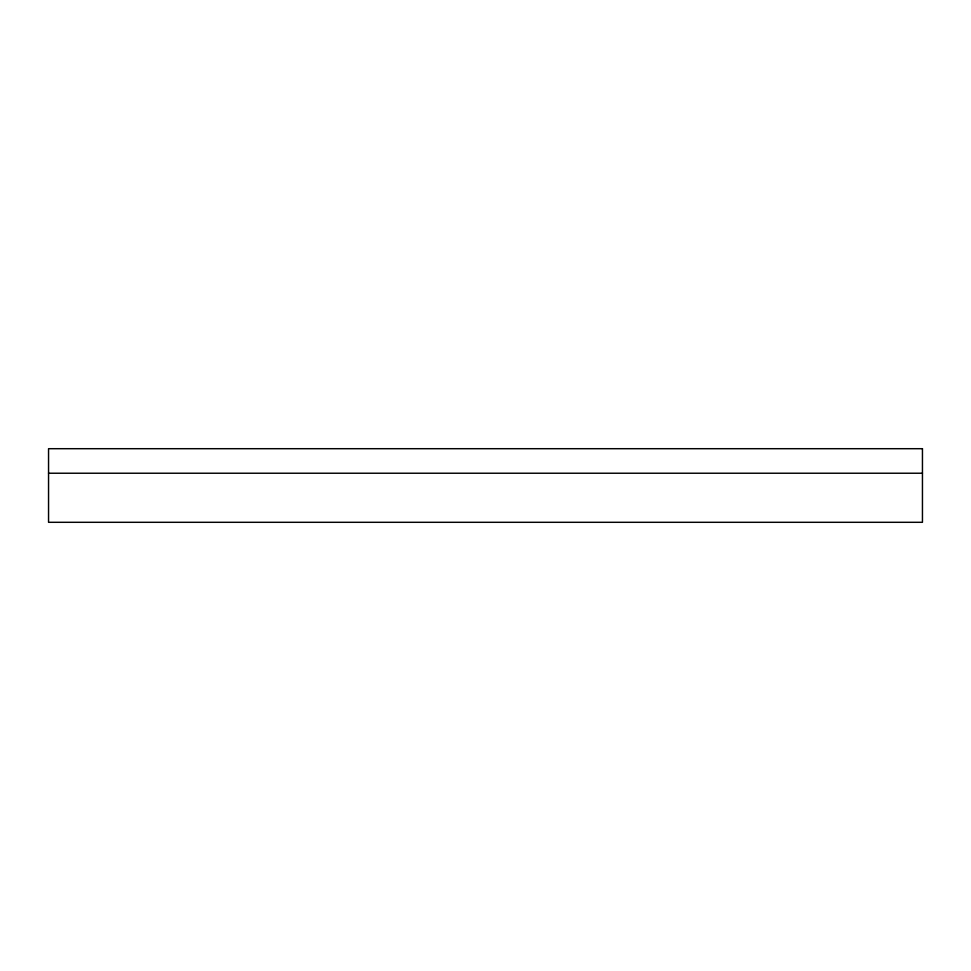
<?xml version="1.0" encoding="UTF-8"?>
<svg xmlns="http://www.w3.org/2000/svg" width="971" height="971" viewBox="0 0 971 971"><rect width="100%" height="100%" fill="white"/><g stroke="black" fill="none" stroke-linecap="round" stroke-linejoin="round"><path stroke-width="1.46" d="M48.55 473.229L922.45 473.229M922.45 448.699L48.55 448.699L48.55 522.301L922.45 522.301L922.45 448.699"/></g></svg>
